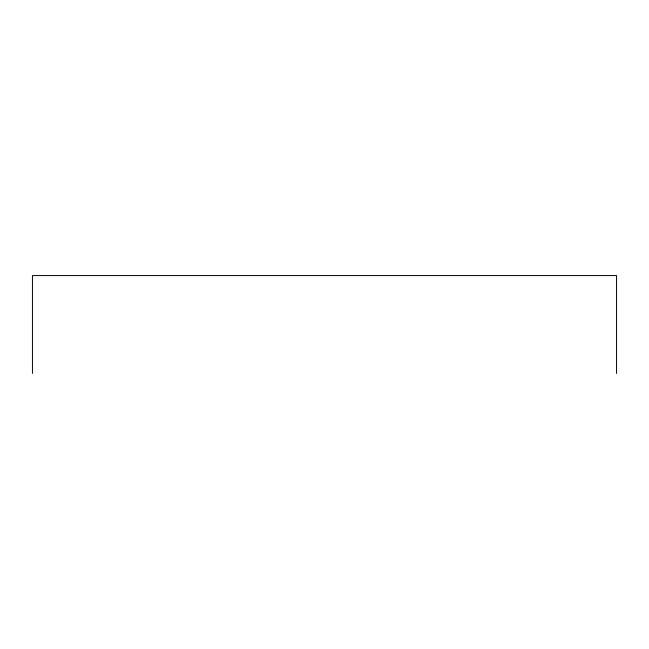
<?xml version="1.0" encoding="UTF-8"?>
<svg xmlns="http://www.w3.org/2000/svg" width="649" height="649" viewBox="0 0 649 649"><rect width="100%" height="100%" fill="white"/><g stroke="black" fill="none" stroke-linecap="round" stroke-linejoin="round"><path stroke-width="0.97" d="M616.55 373.426L616.55 275.574L32.45 275.574L32.45 373.426"/></g></svg>
